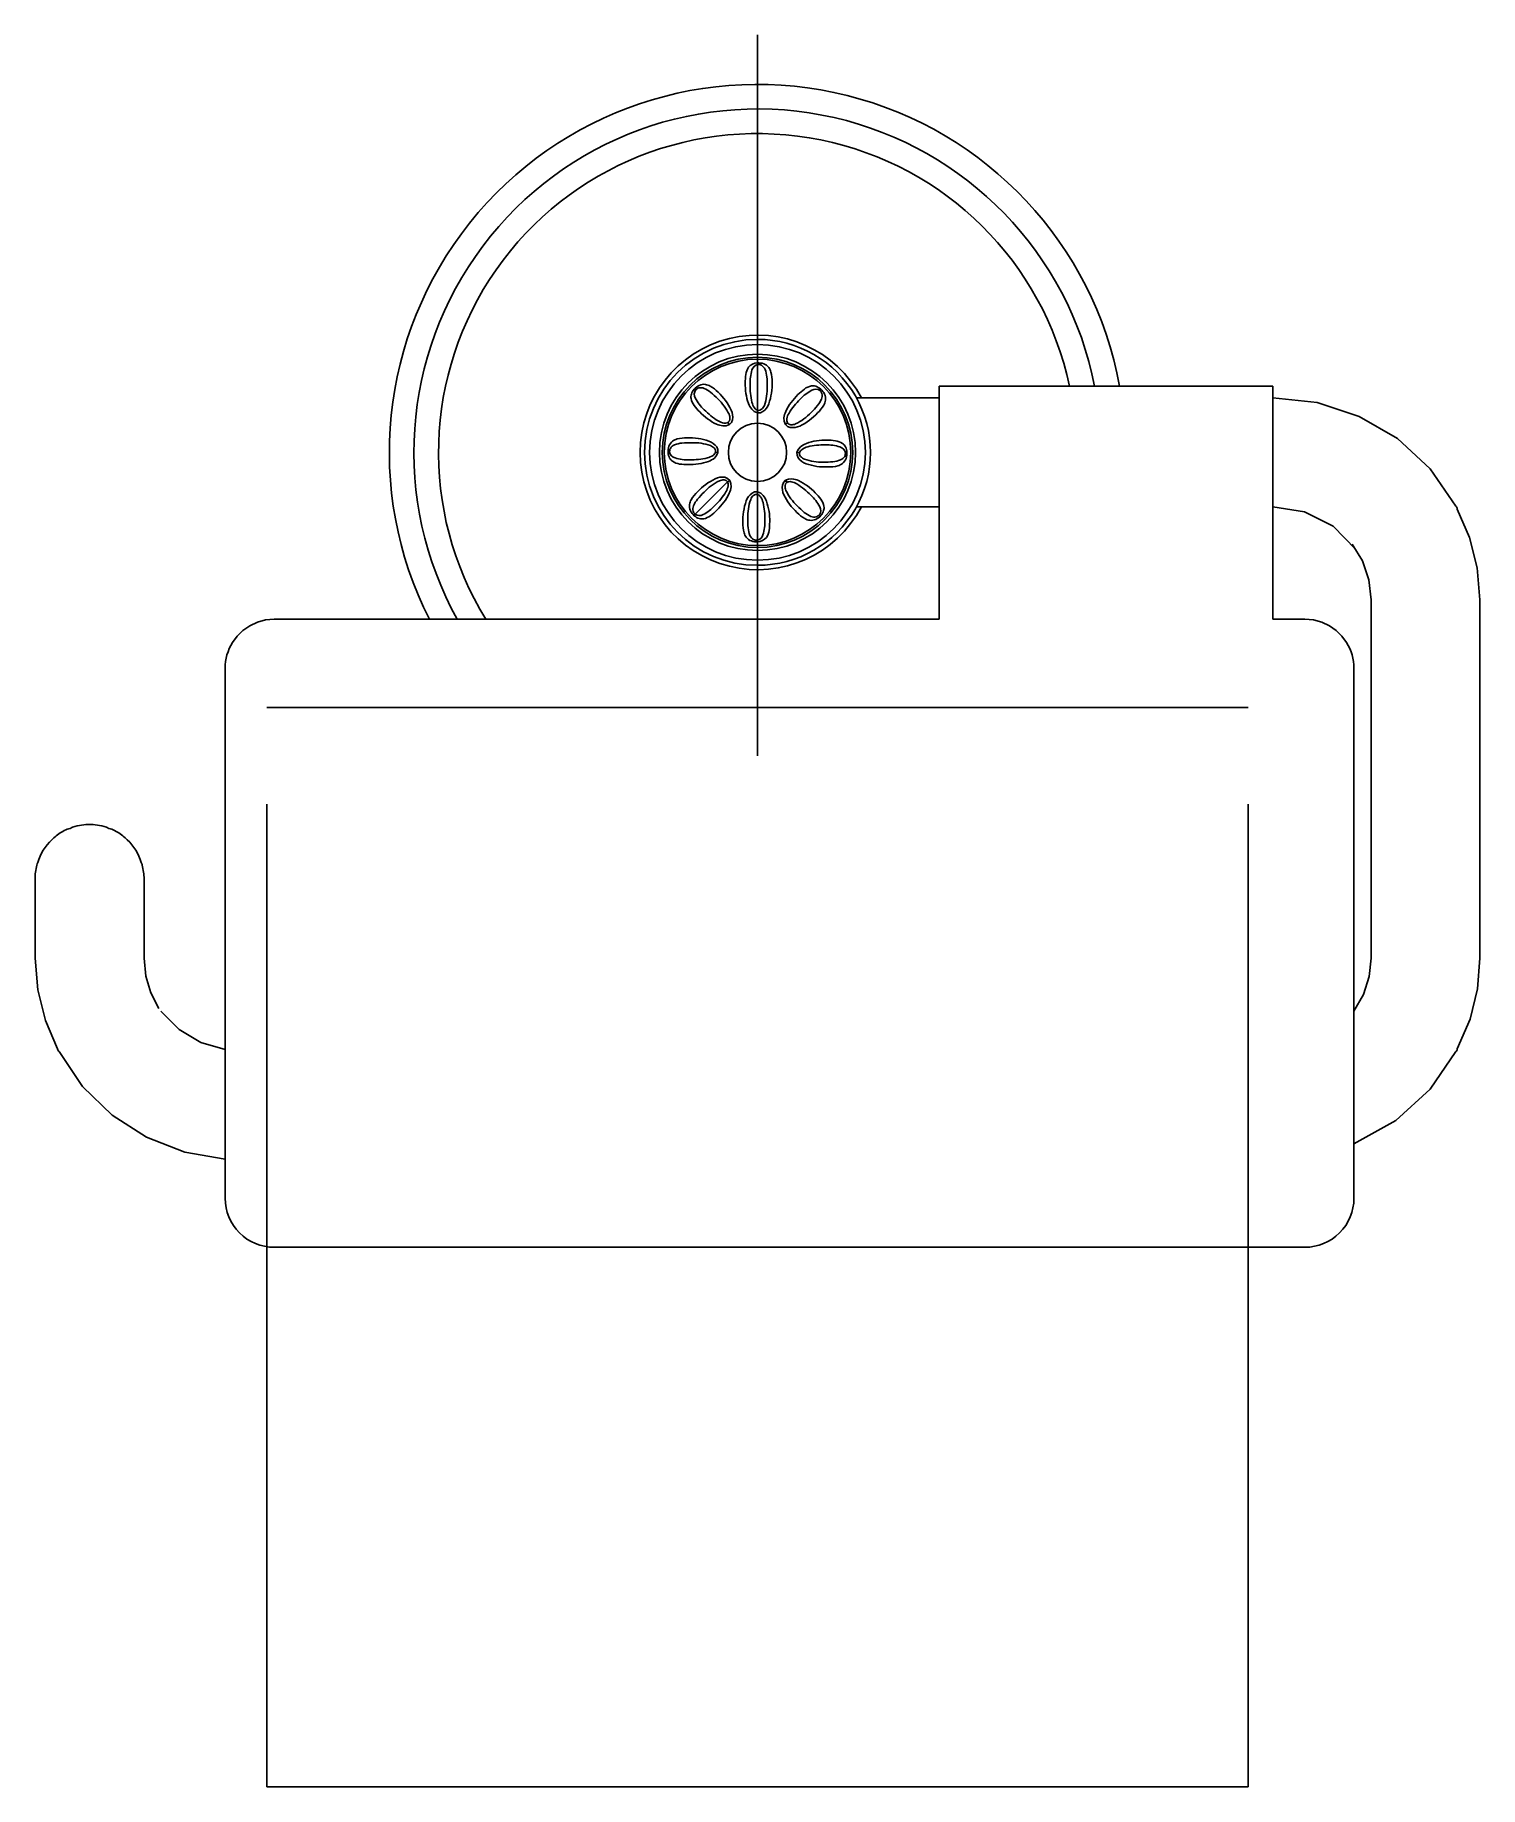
# Model space of a CAD drawing. Extents: x -416.874 to -416.727, y 0.288 to 0.466.
import ezdxf

# ---------------------------------------------------------------- set-up
doc = ezdxf.new("R2010")
doc.units = 0
doc.header["$LTSCALE"] = 0.2
doc.header["$MEASUREMENT"] = 0
for name, pattern in [('AXES', [0.54, 0.3, -0.08, 0.08, -0.08]), ('CACHE', [0.24, 0.12, -0.12]), ('CONTINU', [0])]:
    doc.linetypes.add(name, pattern=pattern)
doc.layers.get('0').update_dxf_attribs({"linetype": 'CONTINUOUS'})
doc.layers.add('DECA_EIXOS', color=5, linetype='AXES')

msp = doc.modelspace()

# ---------------------------------------------------------------- linework, layer by layer
at = {"linetype": 'CONTINU'}
for points in [[(-416.76325, 0.43062, 1.156234), (-416.83347, 0.40689)], [(-416.76579, 0.43062, 1.170105), (-416.83064, 0.40689)], [(-416.76835, 0.43062, 1.186977), (-416.82774, 0.40689)], [(-416.78952, 0.42942, 4.060089), (-416.78952, 0.41833)], [(-416.80009, 0.43537, 1), (-416.80009, 0.41238)], [(-416.80009, 0.41238, 1.00006), (-416.80009, 0.43537)], [(-416.80009, 0.43485, 1), (-416.80009, 0.4129)], [(-416.80009, 0.43386, 1), (-416.80009, 0.41389)], [(-416.80009, 0.43356, 1), (-416.80009, 0.41419)], [(-416.80009, 0.43336, 1), (-416.80009, 0.41439)], [(-416.80009, 0.4129, 1), (-416.80009, 0.43485)], [(-416.80009, 0.41389, 1), (-416.80009, 0.43386)], [(-416.80009, 0.41419, 1), (-416.80009, 0.43356)], [(-416.80009, 0.41439, 1), (-416.80009, 0.43336)], [(-416.8001, 0.43298, 0.232192), (-416.801, 0.43253, 0.105506), (-416.80127, 0.4318, 0.039592), (-416.80133, 0.43094, 0.088641), (-416.80101, 0.42885, 0.080635), (-416.80066, 0.42826), (-416.80042, 0.42803), (-416.8001, 0.42789)], [(-416.80005, 0.42815, -0.176868), (-416.8004, 0.4284, -0.087698), (-416.80065, 0.42898, -0.066007), (-416.80084, 0.43078, -0.090262), (-416.80065, 0.43226, -0.292972), (-416.80005, 0.43281)], [(-416.8001, 0.43298, -0.098198), (-416.79946, 0.43289, -0.151714), (-416.79895, 0.43251, -0.089729), (-416.79872, 0.43204, -0.071057), (-416.7986, 0.43104, -0.09209), (-416.79894, 0.42881, -0.147365), (-416.79954, 0.42802), (-416.7998, 0.4279), (-416.8001, 0.42789)], [(-416.80005, 0.43281, -0.244069), (-416.79969, 0.43274, -0.167322), (-416.79932, 0.43231, -0.069713), (-416.79914, 0.43155, -0.028964), (-416.7991, 0.43058, -0.090303), (-416.79939, 0.42866, -0.115269), (-416.79967, 0.42826), (-416.79985, 0.42816), (-416.80005, 0.42815)], [(-416.80653, 0.4303, 0.104151), (-416.80682, 0.42979, 0.112017), (-416.80685, 0.42935, 0.105518), (-416.80653, 0.42864, 0.039598), (-416.80596, 0.42799, 0.088637), (-416.80426, 0.42674, 0.08062), (-416.8036, 0.42657), (-416.80326, 0.42658), (-416.80294, 0.42671)], [(-416.80653, 0.4303, -0.098186), (-416.80602, 0.43069, -0.151711), (-416.80539, 0.43079, -0.089729), (-416.8049, 0.43062, -0.071058), (-416.8041, 0.42999, -0.092089), (-416.80277, 0.42818, -0.147366), (-416.80263, 0.42719), (-416.80273, 0.42693), (-416.80294, 0.42671)], [(-416.80309, 0.42692, -0.176875), (-416.80351, 0.42686, -0.087683), (-416.8041, 0.42708, -0.066004), (-416.8055, 0.42822, -0.090265), (-416.80642, 0.42941, -0.292998), (-416.80638, 0.43022)], [(-416.80638, 0.43022, -0.153979), (-416.80607, 0.43043, -0.167338), (-416.80551, 0.43038, -0.069733), (-416.80485, 0.42998, -0.028979), (-416.80413, 0.42932, -0.090295), (-416.80298, 0.42775, -0.115255), (-416.80289, 0.42726), (-416.80295, 0.42707), (-416.80309, 0.42692)], [(-416.79366, 0.43032, 0.104112), (-416.79417, 0.43061, 0.111995), (-416.79461, 0.43064, 0.105509), (-416.79532, 0.43032, 0.039602), (-416.79597, 0.42975, 0.088637), (-416.79722, 0.42804, 0.080622), (-416.7974, 0.42738), (-416.79738, 0.42705), (-416.79725, 0.42672)], [(-416.79366, 0.43032, -0.098175), (-416.79327, 0.42981, -0.151715), (-416.79317, 0.42918, -0.089741), (-416.79335, 0.42869, -0.07105), (-416.79397, 0.42789, -0.092097), (-416.79578, 0.42655, -0.147387), (-416.79677, 0.42641), (-416.79704, 0.42651), (-416.79725, 0.42672)], [(-416.79704, 0.42687, -0.176886), (-416.79711, 0.42729, -0.087708), (-416.79688, 0.42788, -0.065996), (-416.79574, 0.42929, -0.090257), (-416.79455, 0.4302, -0.292975), (-416.79374, 0.43017)], [(-416.79374, 0.43017, -0.154001), (-416.79353, 0.42986, -0.167323), (-416.79358, 0.4293, -0.069717), (-416.79399, 0.42863, -0.028966), (-416.79464, 0.42792, -0.090301), (-416.79621, 0.42677, -0.11525), (-416.7967, 0.42668), (-416.79689, 0.42673), (-416.79704, 0.42687)], [(-416.80009, 0.42684, 1), (-416.80009, 0.42091)], [(-416.80009, 0.42091, 1), (-416.80009, 0.42684)], [(-416.80919, 0.42386, -0.098195), (-416.8091, 0.4245, -0.151692), (-416.80873, 0.42501, -0.089716), (-416.80826, 0.42524, -0.071049), (-416.80725, 0.42536, -0.092094), (-416.80503, 0.42502, -0.147379), (-416.80423, 0.42443), (-416.80412, 0.42416), (-416.80411, 0.42386)], [(-416.80903, 0.42391, -0.153994), (-416.80895, 0.42428, -0.167328), (-416.80853, 0.42464, -0.069727), (-416.80777, 0.42482, -0.028975), (-416.8068, 0.42486, -0.090297), (-416.80488, 0.42457, -0.115273), (-416.80447, 0.42429), (-416.80437, 0.42411), (-416.80436, 0.42391)], [(-416.79099, 0.42388, 0.104127), (-416.79114, 0.42445, 0.112011), (-416.79143, 0.42478, 0.105513), (-416.79216, 0.42506, 0.039603), (-416.79302, 0.42512, 0.088642), (-416.79511, 0.42479, 0.080629), (-416.7957, 0.42445), (-416.79593, 0.4242), (-416.79607, 0.42388)], [(-416.79581, 0.42384, -0.176868), (-416.79556, 0.42418, -0.087691), (-416.79498, 0.42444, -0.066001), (-416.79318, 0.42463, -0.090258), (-416.7917, 0.42443, -0.292975), (-416.79115, 0.42384)], [(-416.80919, 0.42386, 0.104132), (-416.80903, 0.4233, 0.112011), (-416.80874, 0.42297, 0.10552), (-416.80802, 0.42269, 0.039592), (-416.80715, 0.42263, 0.088637), (-416.80507, 0.42296, 0.080629), (-416.80447, 0.4233), (-416.80425, 0.42355), (-416.80411, 0.42386)], [(-416.80436, 0.42391, -0.176855), (-416.80461, 0.42357, -0.087677), (-416.80519, 0.42331, -0.066003), (-416.807, 0.42312, -0.090259), (-416.80848, 0.42331, -0.29299), (-416.80903, 0.42391)], [(-416.79099, 0.42388, -0.098196), (-416.79107, 0.42325, -0.151692), (-416.79145, 0.42274, -0.089724), (-416.79192, 0.42251, -0.071055), (-416.79292, 0.42239, -0.092095), (-416.79515, 0.42272, -0.147382), (-416.79595, 0.42332), (-416.79606, 0.42358), (-416.79607, 0.42388)], [(-416.79115, 0.42384, -0.153982), (-416.79122, 0.42347, -0.167322), (-416.79165, 0.42311, -0.069725), (-416.79241, 0.42292, -0.028975), (-416.79338, 0.42288, -0.090297), (-416.7953, 0.42318, -0.115257), (-416.79571, 0.42346), (-416.7958, 0.42363), (-416.79581, 0.42384)], [(-416.80652, 0.41743, -0.09817), (-416.80691, 0.41794, -0.151714), (-416.807, 0.41857, -0.089738), (-416.80683, 0.41906, -0.071043), (-416.8062, 0.41986, -0.092091), (-416.80439, 0.42119, -0.147377), (-416.80341, 0.42134), (-416.80314, 0.42123), (-416.80292, 0.42102)], [(-416.80643, 0.41758, -0.153996), (-416.80664, 0.41789, -0.167322), (-416.8066, 0.41845, -0.069715), (-416.80619, 0.41911, -0.028961), (-416.80553, 0.41983, -0.090297), (-416.80397, 0.42098, -0.11525), (-416.80348, 0.42107), (-416.80329, 0.42101), (-416.80314, 0.42087)], [(-416.80652, 0.41743, 0.104134), (-416.80601, 0.41714, 0.112006), (-416.80557, 0.41711, 0.105504), (-416.80486, 0.41743, 0.039602), (-416.80421, 0.418, 0.088637), (-416.80296, 0.41971, 0.08062), (-416.80278, 0.42037), (-416.8028, 0.4207), (-416.80292, 0.42102)], [(-416.80314, 0.42087, -0.176863), (-416.80307, 0.42046, -0.087706), (-416.8033, 0.41986, -0.066003), (-416.80444, 0.41846, -0.090257), (-416.80562, 0.41754, -0.292985), (-416.80643, 0.41758)], [(-416.79365, 0.41744, -0.098179), (-416.79416, 0.41706, -0.15172), (-416.79478, 0.41696, -0.089729), (-416.79528, 0.41713, -0.071047), (-416.79607, 0.41776, -0.092099), (-416.79741, 0.41957, -0.147366), (-416.79755, 0.42055), (-416.79745, 0.42082), (-416.79724, 0.42104)], [(-416.79379, 0.41753, -0.153988), (-416.79411, 0.41732, -0.167329), (-416.79466, 0.41736, -0.069714), (-416.79533, 0.41777, -0.028984), (-416.79604, 0.41843, -0.090303), (-416.79719, 0.42, -0.115252), (-416.79728, 0.42048), (-416.79723, 0.42067), (-416.79709, 0.42082)], [(-416.79365, 0.41744, 0.104139), (-416.79336, 0.41795, 0.112038), (-416.79333, 0.41839, 0.105515), (-416.79365, 0.4191, 0.039602), (-416.79422, 0.41976, 0.088641), (-416.79592, 0.421, 0.080627), (-416.79658, 0.42118), (-416.79692, 0.42116), (-416.79724, 0.42104)], [(-416.79709, 0.42082, -0.176886), (-416.79667, 0.42089, -0.087683), (-416.79608, 0.42066, -0.066004), (-416.79467, 0.41952, -0.090269), (-416.79376, 0.41834, -0.292974), (-416.79379, 0.41753)], [(-416.80008, 0.41477, -0.098171), (-416.80071, 0.41486, -0.151714), (-416.80123, 0.41523, -0.089732), (-416.80145, 0.4157, -0.071059), (-416.80157, 0.41671, -0.092091), (-416.80124, 0.41894, -0.14737), (-416.80064, 0.41973), (-416.80038, 0.41985), (-416.80008, 0.41985)], [(-416.80012, 0.41494, -0.244049), (-416.80049, 0.41501, -0.167329), (-416.80086, 0.41543, -0.069712), (-416.80104, 0.41619, -0.028964), (-416.80108, 0.41716, -0.090303), (-416.80078, 0.41909, -0.115269), (-416.8005, 0.41949), (-416.80033, 0.41959), (-416.80012, 0.4196)], [(-416.80012, 0.4196, -0.176876), (-416.79978, 0.41935, -0.087702), (-416.79952, 0.41877, -0.066006), (-416.79934, 0.41697, -0.090262), (-416.79953, 0.41548, -0.292981), (-416.80012, 0.41494)], [(-416.80008, 0.41477, 0.232184), (-416.79918, 0.41522, 0.105504), (-416.79891, 0.41594, 0.039592), (-416.79885, 0.41681, 0.088641), (-416.79917, 0.4189, 0.080631), (-416.79951, 0.41949), (-416.79976, 0.41971), (-416.80008, 0.41985)], [(-416.72889, 0.41811, 0.267968), (-416.72904, 0.41839)], [(-416.85351, 0.40452, 0.138696), (-416.85425, 0.4019)], [(-416.74015, 0.40452, -0.138689), (-416.73941, 0.4019)], [(-416.87061, 0.38538, 0.073836), (-416.87167, 0.38464)], [(-416.87061, 0.38538, -0.078964), (-416.87001, 0.38561)], [(-416.86906, 0.3859, 0.094668), (-416.87001, 0.38561)], [(-416.86703, 0.3859, -0.094642), (-416.86609, 0.38561)], [(-416.86609, 0.38561, -0.067511), (-416.86549, 0.38538)], [(-416.86549, 0.38538, -0.073877), (-416.86443, 0.38464)], [(-416.87189, 0.38445, 0.138785), (-416.8733, 0.38212)], [(-416.8642, 0.38445, -0.138795), (-416.8628, 0.38212)], [(-416.8734, 0.38185, 0.067751), (-416.87359, 0.38047)], [(-416.8734, 0.38185, -0.17404), (-416.8733, 0.38212)], [(-416.8628, 0.38212, -0.161476), (-416.86269, 0.38185)], [(-416.86269, 0.38185, -0.067762), (-416.8625, 0.38047)], [(-416.87114, 0.36289, -0.266917), (-416.87129, 0.36317)], [(-416.72904, 0.36289, 0.266867), (-416.72889, 0.36317)], [(-416.85425, 0.34797, 0.414243), (-416.84926, 0.34298)], [(-416.7444, 0.34298, 0.414229), (-416.73941, 0.34797)]]:
    msp.add_lwpolyline(points, format="xyb", dxfattribs=at)
for points in [[(-416.8001, 0.43298), (-416.80005, 0.43281)], [(-416.80653, 0.4303), (-416.80638, 0.43022)], [(-416.79374, 0.43017), (-416.79366, 0.43032)], [(-416.78161, 0.40689), (-416.78161, 0.43062)], [(-416.78161, 0.43062), (-416.74766, 0.43062)], [(-416.74766, 0.40689), (-416.74766, 0.43062)], [(-416.8001, 0.42789), (-416.80005, 0.42815)], [(-416.79002, 0.42942), (-416.78161, 0.42942)], [(-416.72904, 0.41839), (-416.73165, 0.4222), (-416.73498, 0.42528), (-416.73887, 0.42754), (-416.74315, 0.42894), (-416.74766, 0.42942)], [(-416.80309, 0.42692), (-416.80294, 0.42671)], [(-416.79725, 0.42672), (-416.79704, 0.42687)], [(-416.80919, 0.42386), (-416.80903, 0.42391)], [(-416.80436, 0.42391), (-416.80411, 0.42386)], [(-416.79607, 0.42388), (-416.79581, 0.42384)], [(-416.79115, 0.42384), (-416.79099, 0.42388)], [(-416.80643, 0.41758), (-416.80314, 0.42087)], [(-416.80314, 0.42087), (-416.80292, 0.42102)], [(-416.79724, 0.42104), (-416.79709, 0.42082)], [(-416.80012, 0.4196), (-416.80008, 0.41985)], [(-416.80652, 0.41743), (-416.80643, 0.41758)], [(-416.79379, 0.41753), (-416.79365, 0.41744)], [(-416.79002, 0.41833), (-416.78161, 0.41833)], [(-416.7392, 0.414), (-416.74153, 0.41636), (-416.74444, 0.41783), (-416.74766, 0.41833)], [(-416.72659, 0.40887), (-416.72686, 0.41212), (-416.72764, 0.41521), (-416.72889, 0.41811)], [(-416.80012, 0.41494), (-416.80008, 0.41477)], [(-416.73767, 0.40887), (-416.7379, 0.41092), (-416.73855, 0.41283), (-416.73958, 0.41454)], [(-416.73767, 0.37241), (-416.73767, 0.40887)], [(-416.72659, 0.37241), (-416.72659, 0.40887)], [(-416.85351, 0.40452), (-416.85303, 0.40517), (-416.85244, 0.40575), (-416.85175, 0.40622), (-416.85097, 0.40659), (-416.85013, 0.40682), (-416.84926, 0.40689)], [(-416.84926, 0.40689), (-416.78161, 0.40689)], [(-416.74766, 0.40689), (-416.7444, 0.40689)], [(-416.7444, 0.40689), (-416.74353, 0.40682), (-416.74269, 0.40659), (-416.7419, 0.40622), (-416.74122, 0.40575), (-416.74063, 0.40517), (-416.74015, 0.40452)], [(-416.85425, 0.34797), (-416.85425, 0.4019)], [(-416.73941, 0.34797), (-416.73941, 0.4019)], [(-416.86906, 0.3859), (-416.86841, 0.386), (-416.86768, 0.386), (-416.86703, 0.3859)], [(-416.87189, 0.38445), (-416.87167, 0.38464)], [(-416.86443, 0.38464), (-416.8642, 0.38445)], [(-416.87359, 0.37241), (-416.87359, 0.38047)], [(-416.8625, 0.37241), (-416.8625, 0.38047)], [(-416.87359, 0.37241), (-416.87332, 0.36917), (-416.87254, 0.36607), (-416.87129, 0.36317)], [(-416.8625, 0.37241), (-416.86232, 0.37058), (-416.8618, 0.36886), (-416.86098, 0.36729)], [(-416.73941, 0.36702), (-416.73844, 0.3687), (-416.73786, 0.37054), (-416.73767, 0.37241)], [(-416.72889, 0.36317), (-416.7276, 0.36618), (-416.72684, 0.36928), (-416.72659, 0.37241)], [(-416.86078, 0.36702), (-416.85894, 0.36514), (-416.85671, 0.36382), (-416.85425, 0.36309)], [(-416.87114, 0.36289), (-416.86876, 0.35935), (-416.86574, 0.35642), (-416.86224, 0.35418), (-416.85836, 0.35267), (-416.85425, 0.35194)], [(-416.73941, 0.35351), (-416.73514, 0.35589), (-416.73165, 0.35908), (-416.72904, 0.36289)], [(-416.84926, 0.34298), (-416.7444, 0.34298)]]:
    msp.add_lwpolyline(points, dxfattribs=at)
at = {"linetype": 'CACHE'}
for points in [[(-416.85002, 0.39791), (-416.75016, 0.39791)], [(-416.85002, 0.28806), (-416.85002, 0.39791)], [(-416.75016, 0.28806), (-416.75016, 0.39791)], [(-416.85002, 0.28806), (-416.75016, 0.28806)]]:
    msp.add_lwpolyline(points, dxfattribs=at)
at = {"layer": 'DECA_EIXOS'}
msp.add_lwpolyline([(-416.80009, 0.393), (-416.80009, 0.46635)], dxfattribs=at)

doc.saveas('drawing.dxf')
